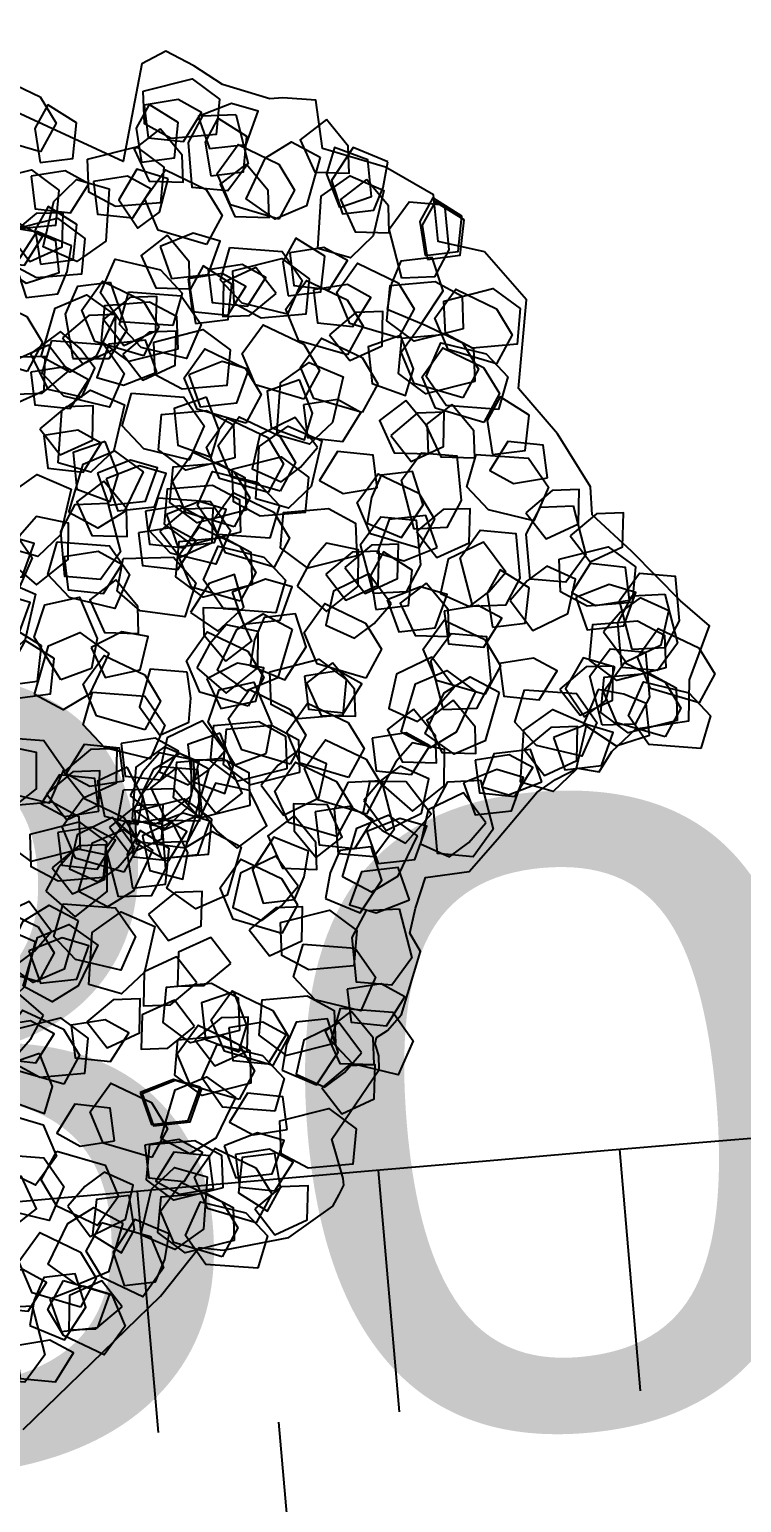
# Model space of a CAD drawing. Header units: metres. Extents: x 1851758 to 1852050, y 5187822 to 5188223.
# Drawn here: x 1851896.265 to 1851897.147, y 5187884.066 to 5187885.891 of the extents above; entities that cross this region are included whole.
import ezdxf
from ezdxf.enums import TextEntityAlignment as Align

# ---------------------------------------------------------------- set-up
doc = ezdxf.new("R2010")
doc.units = ezdxf.units.M
doc.header["$LTSCALE"] = 2.5
doc.layers.add('PAR_ALIGNT_TXT', color=1, linetype='CONTINUOUS', lineweight=15)
doc.layers.add('PRO_IMP_REP', color=6, linetype='CONTINUOUS', lineweight=15)
doc.layers.add('PRO_VOI', color=7, linetype='CONTINUOUS')
doc.layers.add('PRO_VOI_VEG', color=81, linetype='CONTINUOUS')
doc.styles.add('_ECRITURE', font='NEWSGOTN.TTF')
doc.styles.add('ARIAL_IT_B', font='arialbd.ttf', dxfattribs={"width": 1.1, "oblique": 25.02})

# ---------------------------------------------------------------- blocks, each defined once
blk = doc.blocks.new('arbuste fleurs jaunes')
at = {"layer": 'PRO_VOI_VEG', "color": 76}
for points in [[(1.6286, -0.6257), (1.5881, -0.515), (1.6796, -0.4432), (1.6731, -0.306), (1.6273, -0.1493), (1.7188, -0.0709), (1.6796, 0.0009), (1.66, 0.027), (1.6273, 0.1446), (1.6273, 0.2295), (1.6208, 0.3078), (1.562, 0.3405), (1.3333, 0.249), (1.268, 0.7192)], [(-1.4435, -1.2399), (-0.9817, -1.3474), (-0.8287, -1.3634), (-0.8017, -1.4164), (-0.6877, -1.5364), (-0.5637, -1.586), (-0.5307, -1.5835), (-0.5049, -1.5805), (-0.4917, -1.5706), (-0.4256, -1.4943), (-0.2168, -1.4996), (-0.1885, -1.4808), (-0.1674, -1.457), (-0.1536, -1.4517), (-0.124, -1.4652), (-0.072, -1.4732), (0.0849, -1.428), (0.1084, -1.3819), (0.1684, -1.3593), (0.2458, -1.3393), (0.3162, -1.4228), (0.4223, -1.4384), (0.5719, -1.4579), (0.6235, -1.4795), (0.6767, -1.5104), (0.6982, -1.5604), (0.7575, -1.5595), (0.8369, -1.5796), (0.9245, -1.6796), (1.0112, -1.6254), (1.1503, -1.5947), (1.1634, -1.5011), (1.201, -1.3336), (1.2249, -1.2017), (1.2807, -1.1608), (1.3471, -1.0217), (1.389, -0.8794), (1.5845, -0.7773), (1.6286, -0.6257), (1.6286, -0.6257)]]:
    blk.add_lwpolyline(points, dxfattribs=at)
at = {"layer": 'PRO_VOI_VEG', "color": 67}
for points in [[(1.2429, 0.4339), (1.2076, 0.554), (1.2553, 0.6235), (1.3434, 0.6187), (1.3572, 0.5079), (1.3239, 0.44)], [(1.1018, 0.5144), (1.1932, 0.4289), (1.1874, 0.3447), (1.1091, 0.3041), (1.0409, 0.3926), (1.0351, 0.468)], [(1.2204, 0.4207), (1.2726, 0.3579), (1.3514, 0.3974), (1.3507, 0.4819), (1.2841, 0.4774)], [(1.2204, 0.4207), (1.2726, 0.3579), (1.3514, 0.3974), (1.3507, 0.4819), (1.2841, 0.4774)], [(1.0359, 0.3954), (1.1272, 0.3098), (1.1215, 0.2257), (1.0432, 0.185), (0.975, 0.2735), (0.9692, 0.349)], [(1.0092, 0.2839), (1.0614, 0.2212), (1.1402, 0.2606), (1.1395, 0.3452), (1.0729, 0.3407)], [(1.0092, 0.2839), (1.0614, 0.2212), (1.1402, 0.2606), (1.1395, 0.3452), (1.0729, 0.3407)], [(1.2903, 0.326), (1.3816, 0.2404), (1.3759, 0.1563), (1.2976, 0.1157), (1.2294, 0.2041), (1.2236, 0.2796)], [(1.5069, 0.3011), (1.5983, 0.2156), (1.5925, 0.1314), (1.5142, 0.0908), (1.446, 0.1793), (1.4402, 0.2547)], [(1.3571, 0.2095), (1.4093, 0.1467), (1.4881, 0.1861), (1.4874, 0.2707), (1.4208, 0.2662)], [(1.3571, 0.2095), (1.4093, 0.1467), (1.4881, 0.1861), (1.4874, 0.2707), (1.4208, 0.2662)], [(1.2722, -0.036), (1.237, 0.0842), (1.2847, 0.1537), (1.3727, 0.1489), (1.3865, 0.0381), (1.3532, -0.0299)], [(1.2722, -0.036), (1.237, 0.0842), (1.2847, 0.1537), (1.3727, 0.1489), (1.3865, 0.0381), (1.3532, -0.0299)], [(0.8849, 0.1397), (0.8579, 0.0626), (0.9322, 0.0153), (1.0044, 0.0593), (0.9663, 0.1141)], [(0.8849, 0.1397), (0.8579, 0.0626), (0.9322, 0.0153), (1.0044, 0.0593), (0.9663, 0.1141)], [(0.9558, -0.0533), (0.9206, 0.0669), (0.9683, 0.1364), (1.0564, 0.1316), (1.0701, 0.0208), (1.0368, -0.0471)], [(1.0156, -0.1159), (0.9242, -0.0304), (0.93, 0.0538), (1.0083, 0.0944), (1.0764, 0.0059), (1.0823, -0.0695)], [(1.2386, 0.058), (1.1618, 0.0855), (1.1139, 0.0116), (1.1575, -0.061), (1.2126, -0.0233)], [(0.6645, 0.0646), (0.6374, -0.0124), (0.7117, -0.0598), (0.7839, -0.0158), (0.7459, 0.039)], [(0.6645, 0.0646), (0.6374, -0.0124), (0.7117, -0.0598), (0.7839, -0.0158), (0.7459, 0.039)], [(1.4219, -0.153), (1.3866, -0.0329), (1.4343, 0.0366), (1.5224, 0.0319), (1.5362, -0.079), (1.5029, -0.1469)], [(1.493, -0.0114), (1.4162, 0.0161), (1.3684, -0.0578), (1.4119, -0.1304), (1.467, -0.0926)], [(0.9313, -0.0081), (0.9042, -0.0852), (0.9785, -0.1325), (1.0508, -0.0885), (1.0127, -0.0337)], [(0.9313, -0.0081), (0.9042, -0.0852), (0.9785, -0.1325), (1.0508, -0.0885), (1.0127, -0.0337)], [(0.9983, -0.057), (1.0897, -0.1425), (1.0839, -0.2267), (1.0056, -0.2673), (0.9374, -0.1788), (0.9316, -0.1034)], [(1.6928, -0.1189), (1.6159, -0.0913), (1.5681, -0.1653), (1.6116, -0.2378), (1.6667, -0.2001)], [(0.0832, -0.2056), (0.1354, -0.2684), (0.2142, -0.229), (0.2136, -0.1444), (0.1469, -0.1489)], [(1.2527, -0.1263), (1.3441, -0.2119), (1.3383, -0.2961), (1.26, -0.3367), (1.1918, -0.2482), (1.186, -0.1728)], [(0.8652, -0.3803), (0.7739, -0.2947), (0.7796, -0.2106), (0.8579, -0.1699), (0.9261, -0.2584), (0.9319, -0.3338)], [(0.9517, -0.3571), (0.9164, -0.237), (0.9642, -0.1675), (1.0522, -0.1723), (1.066, -0.2831), (1.0327, -0.351)], [(0.0739, -0.2491), (0.1261, -0.3119), (0.2049, -0.2725), (0.2042, -0.1879), (0.1376, -0.1924)], [(0.4516, -0.2959), (0.3747, -0.2683), (0.3269, -0.3423), (0.3704, -0.4148), (0.4255, -0.3771)], [(0.7178, -0.4924), (0.6265, -0.4068), (0.6323, -0.3226), (0.7105, -0.282), (0.7787, -0.3705), (0.7845, -0.4459)], [(0.7711, -0.4745), (0.6797, -0.3889), (0.6855, -0.3048), (0.7638, -0.2642), (0.8319, -0.3527), (0.8377, -0.4281)], [(0.7208, -0.4715), (0.6855, -0.3514), (0.7332, -0.2818), (0.8213, -0.2866), (0.8351, -0.3975), (0.8018, -0.4654)], [(1.2305, -0.4778), (1.1953, -0.3576), (1.243, -0.2881), (1.331, -0.2929), (1.3448, -0.4037), (1.3115, -0.4717)], [(0.6117, -0.3223), (0.5846, -0.3994), (0.6589, -0.4467), (0.7312, -0.4027), (0.6931, -0.3479)], [(0.6117, -0.3223), (0.5846, -0.3994), (0.6589, -0.4467), (0.7312, -0.4027), (0.6931, -0.3479)], [(0.8373, -0.4965), (0.802, -0.3763), (0.8497, -0.3068), (0.9378, -0.3116), (0.9516, -0.4224), (0.9183, -0.4903)], [(0.856, -0.5195), (0.8208, -0.3994), (0.8685, -0.3298), (0.9565, -0.3346), (0.9703, -0.4455), (0.937, -0.5134)], [(-0.1575, -0.5816), (-0.2489, -0.496), (-0.2431, -0.4119), (-0.1648, -0.3713), (-0.0966, -0.4598), (-0.0908, -0.5352)], [(0.1778, -0.5572), (0.1425, -0.437), (0.1902, -0.3675), (0.2783, -0.3723), (0.2921, -0.4831), (0.2588, -0.551)], [(0.6237, -0.5866), (0.5323, -0.501), (0.5381, -0.4169), (0.6164, -0.3763), (0.6845, -0.4647), (0.6904, -0.5402)], [(0.5734, -0.5836), (0.5381, -0.4635), (0.5858, -0.3939), (0.6739, -0.3987), (0.6877, -0.5096), (0.6544, -0.5775)], [(0.8383, -0.3902), (0.9296, -0.4758), (0.9239, -0.5599), (0.8456, -0.6005), (0.7774, -0.512), (0.7716, -0.4366)], [(1.3345, -0.561), (1.2993, -0.4409), (1.347, -0.3713), (1.4351, -0.3761), (1.4489, -0.487), (1.4156, -0.5549)], [(1.4631, -0.4882), (1.5481, -0.3963), (1.6323, -0.4015), (1.6734, -0.4795), (1.5854, -0.5483), (1.51, -0.5546)], [(1.4631, -0.4882), (1.5481, -0.3963), (1.6323, -0.4015), (1.6734, -0.4795), (1.5854, -0.5483), (1.51, -0.5546)], [(-0.0873, -0.4374), (-0.1144, -0.5144), (-0.0401, -0.5618), (0.0322, -0.5178), (-0.0059, -0.463)], [(-0.0873, -0.4374), (-0.1144, -0.5144), (-0.0401, -0.5618), (0.0322, -0.5178), (-0.0059, -0.463)], [(0.6899, -0.6085), (0.6546, -0.4884), (0.7023, -0.4189), (0.7904, -0.4237), (0.8042, -0.5345), (0.7709, -0.6024)], [(1.2486, -0.4131), (1.2216, -0.4901), (1.2959, -0.5375), (1.3681, -0.4935), (1.33, -0.4386)], [(-0.1931, -0.4571), (-0.1017, -0.5427), (-0.1075, -0.6269), (-0.1858, -0.6675), (-0.2539, -0.579), (-0.2598, -0.5036)], [(-0.0177, -0.4443), (-0.0447, -0.5213), (0.0295, -0.5687), (0.1018, -0.5247), (0.0637, -0.4698)], [(1.4398, -0.6843), (1.3484, -0.5988), (1.3542, -0.5146), (1.4325, -0.474), (1.5006, -0.5625), (1.5064, -0.6379)], [(1.3786, -0.4991), (1.3952, -0.5904), (1.4924, -0.5912), (1.5471, -0.5241), (1.4974, -0.4635), (1.438, -0.4741)], [(1.5369, -0.5168), (1.5891, -0.5796), (1.6679, -0.5402), (1.6672, -0.4556), (1.6006, -0.4601)], [(1.5421, -0.5069), (1.5943, -0.5697), (1.673, -0.5302), (1.6724, -0.4457), (1.6058, -0.4502)], [(-0.4895, -0.6723), (-0.5247, -0.5522), (-0.477, -0.4826), (-0.389, -0.4874), (-0.3752, -0.5982), (-0.4085, -0.6662)], [(-0.1472, -0.704), (-0.1824, -0.5839), (-0.1347, -0.5144), (-0.0466, -0.5192), (-0.0329, -0.63), (-0.0661, -0.6979)], [(-0.1472, -0.704), (-0.1824, -0.5839), (-0.1347, -0.5144), (-0.0466, -0.5192), (-0.0329, -0.63), (-0.0661, -0.6979)], [(0.4292, -0.6341), (0.506, -0.6616), (0.5539, -0.5877), (0.5103, -0.5151), (0.4552, -0.5528)], [(-0.2339, -0.5488), (-0.2609, -0.6259), (-0.1867, -0.6732), (-0.1144, -0.6292), (-0.1525, -0.5744)], [(-0.2339, -0.5488), (-0.2609, -0.6259), (-0.1867, -0.6732), (-0.1144, -0.6292), (-0.1525, -0.5744)], [(0.3651, -0.7409), (0.3299, -0.6208), (0.3776, -0.5512), (0.4656, -0.556), (0.4794, -0.6668), (0.4461, -0.7348)], [(1.3456, -0.7786), (1.2542, -0.693), (1.26, -0.6089), (1.3383, -0.5682), (1.4064, -0.6567), (1.4123, -0.7322)], [(-0.248, -0.6349), (-0.1281, -0.5989), (-0.0583, -0.6461), (-0.0625, -0.7342), (-0.1732, -0.7487), (-0.2414, -0.7158)], [(1.2953, -0.7756), (1.26, -0.6555), (1.3077, -0.5859), (1.3958, -0.5907), (1.4096, -0.7015), (1.3763, -0.7695)], [(1.4118, -0.8005), (1.3765, -0.6804), (1.4243, -0.6109), (1.5123, -0.6156), (1.5261, -0.7265), (1.4928, -0.7944)], [(-0.0399, -0.6506), (-0.1023, -0.7032), (-0.0624, -0.7817), (0.0222, -0.7805), (0.0172, -0.714)], [(-0.0399, -0.6506), (-0.1023, -0.7032), (-0.0624, -0.7817), (0.0222, -0.7805), (0.0172, -0.714)], [(-0.0046, -0.6456), (0.0868, -0.7312), (0.081, -0.8153), (0.0027, -0.8559), (-0.0655, -0.7675), (-0.0713, -0.692)], [(-0.0445, -0.7288), (0.0405, -0.6369), (0.1246, -0.6422), (0.1657, -0.7202), (0.0777, -0.7889), (0.0023, -0.7952)], [(-0.0445, -0.7288), (0.0405, -0.6369), (0.1246, -0.6422), (0.1657, -0.7202), (0.0777, -0.7889), (0.0023, -0.7952)], [(0.4528, -0.6906), (0.4694, -0.7819), (0.5666, -0.7827), (0.6213, -0.7156), (0.5716, -0.655), (0.5122, -0.6656)], [(-0.6265, -0.681), (-0.5351, -0.7666), (-0.5409, -0.8507), (-0.6192, -0.8913), (-0.6874, -0.8028), (-0.6932, -0.7274)], [(-0.1683, -0.7432), (-0.1161, -0.806), (-0.0373, -0.7666), (-0.038, -0.682), (-0.1046, -0.6865)], [(0.1609, -0.8772), (0.0695, -0.7917), (0.0753, -0.7075), (0.1536, -0.6669), (0.2218, -0.7554), (0.2276, -0.8308)], [(1.1209, -0.6759), (1.0939, -0.7529), (1.1682, -0.8003), (1.2404, -0.7563), (1.2023, -0.7014)], [(1.1209, -0.6759), (1.0939, -0.7529), (1.1682, -0.8003), (1.2404, -0.7563), (1.2023, -0.7014)], [(1.2722, -0.8524), (1.2369, -0.7323), (1.2846, -0.6627), (1.3727, -0.6675), (1.3865, -0.7784), (1.3532, -0.8463)], [(0.0989, -0.8174), (0.1758, -0.8449), (0.2236, -0.7709), (0.1801, -0.6984), (0.125, -0.7361)], [(0.2864, -0.9052), (0.195, -0.8196), (0.2008, -0.7355), (0.2791, -0.6948), (0.3473, -0.7833), (0.3531, -0.8587)], [(0.2959, -0.9369), (0.2045, -0.8513), (0.2103, -0.7672), (0.2886, -0.7266), (0.3568, -0.815), (0.3626, -0.8905)], [(0.7442, -0.7258), (0.7171, -0.8028), (0.7914, -0.8502), (0.8636, -0.8062), (0.8256, -0.7514)], [(0.9233, -0.8853), (0.888, -0.7652), (0.9357, -0.6956), (1.0238, -0.7004), (1.0376, -0.8112), (1.0043, -0.8792)], [(0.9233, -0.8853), (0.888, -0.7652), (0.9357, -0.6956), (1.0238, -0.7004), (1.0376, -0.8112), (1.0043, -0.8792)], [(-0.8169, -0.7534), (-0.7816, -0.8736), (-0.8293, -0.9431), (-0.9174, -0.9383), (-0.9312, -0.8275), (-0.8979, -0.7595)], [(0.4664, -0.7398), (0.5578, -0.8254), (0.552, -0.9096), (0.4737, -0.9502), (0.4056, -0.8617), (0.3997, -0.7863)], [(0.5814, -0.9483), (0.5462, -0.8282), (0.5939, -0.7587), (0.682, -0.7635), (0.6957, -0.8743), (0.6624, -0.9422)], [(0.7844, -0.7568), (0.7573, -0.8338), (0.8316, -0.8812), (0.9039, -0.8372), (0.8658, -0.7824)], [(0.7681, -0.8508), (0.8531, -0.7588), (0.9373, -0.7641), (0.9784, -0.8421), (0.8903, -0.9109), (0.8149, -0.9172)], [(0.9566, -0.8495), (1.0416, -0.7576), (1.1257, -0.7628), (1.1668, -0.8409), (1.0788, -0.9096), (1.0034, -0.9159)], [(0.9566, -0.8495), (1.0416, -0.7576), (1.1257, -0.7628), (1.1668, -0.8409), (1.0788, -0.9096), (1.0034, -0.9159)], [(-0.5083, -0.8268), (-0.5354, -0.9038), (-0.4611, -0.9512), (-0.3889, -0.9072), (-0.4269, -0.8523)], [(0.7377, -0.8773), (0.7899, -0.9401), (0.8687, -0.9006), (0.868, -0.8161), (0.8014, -0.8206)], [(1.2169, -0.9137), (1.2691, -0.9764), (1.3479, -0.937), (1.3472, -0.8524), (1.2806, -0.8569)], [(-0.8182, -0.9368), (-0.7829, -1.0569), (-0.8306, -1.1264), (-0.9187, -1.1216), (-0.9325, -1.0108), (-0.8992, -0.9429)], [(-0.3224, -1.1567), (-0.4137, -1.0712), (-0.408, -0.987), (-0.3297, -0.9464), (-0.2615, -1.0349), (-0.2557, -1.1103)], [(-0.0635, -1.115), (-0.0988, -0.9949), (-0.0511, -0.9254), (0.037, -0.9301), (0.0508, -1.041), (0.0175, -1.1089)], [(0.2985, -1.1316), (0.2632, -1.0114), (0.311, -0.9419), (0.399, -0.9467), (0.4128, -1.0575), (0.3795, -1.1255)], [(0.1982, -0.983), (0.1213, -0.9555), (0.0735, -1.0294), (0.117, -1.102), (0.1721, -1.0642)], [(0.1412, -1.0846), (0.218, -1.1122), (0.2659, -1.0382), (0.2223, -0.9657), (0.1673, -1.0034)], [(0.8734, -1.0758), (0.9584, -0.9839), (1.0425, -0.9892), (1.0836, -1.0672), (0.9956, -1.1359), (0.9202, -1.1422)], [(-0.4166, -1.251), (-0.5079, -1.1654), (-0.5021, -1.0813), (-0.4239, -1.0407), (-0.3557, -1.1291), (-0.3499, -1.2046)], [(-0.0993, -1.0421), (-0.1264, -1.1192), (-0.0521, -1.1665), (0.0201, -1.1225), (-0.0179, -1.0677)], [(0.7063, -1.2189), (0.671, -1.0987), (0.7188, -1.0292), (0.8068, -1.034), (0.8206, -1.1448), (0.7873, -1.2128)], [(0.826, -1.022), (0.7635, -1.0746), (0.8035, -1.1532), (0.888, -1.152), (0.8831, -1.0854)], [(0.826, -1.022), (0.7635, -1.0746), (0.8035, -1.1532), (0.888, -1.152), (0.8831, -1.0854)], [(-1.218, -1.1144), (-1.2015, -1.2057), (-1.1043, -1.2065), (-1.0496, -1.1394), (-1.0993, -1.0789), (-1.1587, -1.0894)], [(-0.8136, -1.1471), (-0.8658, -1.0843), (-0.9446, -1.1237), (-0.9439, -1.2083), (-0.8773, -1.2038)], [(-0.4669, -1.248), (-0.5021, -1.1279), (-0.4544, -1.0583), (-0.3663, -1.0631), (-0.3525, -1.174), (-0.3858, -1.2419)], [(-0.3503, -1.2729), (-0.3856, -1.1528), (-0.3379, -1.0833), (-0.2498, -1.0881), (-0.236, -1.1989), (-0.2693, -1.2668)], [(0.6193, -1.1532), (0.7043, -1.0613), (0.7884, -1.0665), (0.8295, -1.1446), (0.7415, -1.2133), (0.6661, -1.2196)], [(0.6193, -1.1532), (0.7043, -1.0613), (0.7884, -1.0665), (0.8295, -1.1446), (0.7415, -1.2133), (0.6661, -1.2196)], [(0.8568, -1.1447), (0.909, -1.2074), (0.9878, -1.168), (0.9871, -1.0834), (0.9205, -1.0879)], [(1.1402, -1.0607), (1.1132, -1.1377), (1.1874, -1.1851), (1.2597, -1.1411), (1.2216, -1.0863)], [(-1.2787, -1.1121), (-1.3411, -1.1647), (-1.3012, -1.2432), (-1.2166, -1.242), (-1.2215, -1.1754)], [(-1.079, -1.124), (-1.0437, -1.2441), (-1.0915, -1.3137), (-1.1795, -1.3089), (-1.1933, -1.198), (-1.16, -1.1301)], [(-0.9064, -1.1264), (-0.8711, -1.2465), (-0.9188, -1.316), (-1.0069, -1.3112), (-1.0207, -1.2004), (-0.9874, -1.1325)], [(-0.6726, -1.3322), (-0.764, -1.2466), (-0.7582, -1.1625), (-0.6799, -1.1219), (-0.6117, -1.2104), (-0.6059, -1.2858)], [(-0.6882, -1.1124), (-0.7506, -1.165), (-0.7107, -1.2435), (-0.6261, -1.2423), (-0.631, -1.1757)], [(-0.3309, -1.1303), (-0.3934, -1.1829), (-0.3535, -1.2614), (-0.2689, -1.2602), (-0.2738, -1.1937)], [(-0.0422, -1.0979), (0.0492, -1.1835), (0.0434, -1.2676), (-0.0349, -1.3083), (-0.1031, -1.2198), (-0.1089, -1.1443)], [(0.3232, -1.108), (0.2911, -1.195), (0.3744, -1.245), (0.4556, -1.215), (0.4436, -1.1376), (0.387, -1.1165)], [(0.3232, -1.108), (0.2911, -1.195), (0.3744, -1.245), (0.4556, -1.215), (0.4436, -1.1376), (0.387, -1.1165)], [(0.6523, -1.1598), (0.5754, -1.1323), (0.5276, -1.2063), (0.5711, -1.2788), (0.6262, -1.2411)], [(1.1512, -1.1839), (1.1241, -1.2609), (1.1984, -1.3083), (1.2707, -1.2643), (1.2326, -1.2095)], [(1.1512, -1.1839), (1.1241, -1.2609), (1.1984, -1.3083), (1.2707, -1.2643), (1.2326, -1.2095)], [(-0.7668, -1.4265), (-0.8582, -1.3409), (-0.8524, -1.2568), (-0.7741, -1.2161), (-0.7059, -1.3046), (-0.7001, -1.38)], [(-0.8171, -1.4235), (-0.8523, -1.3034), (-0.8046, -1.2338), (-0.7166, -1.2386), (-0.7028, -1.3494), (-0.7361, -1.4174)], [(0.7906, -1.208), (0.7282, -1.2606), (0.7681, -1.3391), (0.8527, -1.3379), (0.8477, -1.2713)], [(0.7906, -1.208), (0.7282, -1.2606), (0.7681, -1.3391), (0.8527, -1.3379), (0.8477, -1.2713)], [(-0.7006, -1.4484), (-0.7358, -1.3283), (-0.6881, -1.2588), (-0.6, -1.2635), (-0.5863, -1.3744), (-0.6196, -1.4423)], [(0.5563, -1.2863), (0.4939, -1.3389), (0.5338, -1.4174), (0.6184, -1.4162), (0.6134, -1.3496)], [(0.5563, -1.2863), (0.4939, -1.3389), (0.5338, -1.4174), (0.6184, -1.4162), (0.6134, -1.3496)], [(-0.5312, -1.3952), (-0.5834, -1.3324), (-0.6622, -1.3719), (-0.6615, -1.4564), (-0.5949, -1.4519)], [(1.0039, -1.5602), (0.9125, -1.4747), (0.9183, -1.3905), (0.9966, -1.3499), (1.0647, -1.4384), (1.0705, -1.5138)], [(-0.4566, -1.3618), (-0.3652, -1.4474), (-0.371, -1.5315), (-0.4493, -1.5721), (-0.5175, -1.4836), (-0.5233, -1.4082)], [(0.6446, -1.3742), (0.6175, -1.4512), (0.6918, -1.4986), (0.7641, -1.4546), (0.726, -1.3998)], [(0.6446, -1.3742), (0.6175, -1.4512), (0.6918, -1.4986), (0.7641, -1.4546), (0.726, -1.3998)], [(0.8182, -1.3677), (0.7911, -1.4447), (0.8654, -1.4921), (0.9376, -1.4481), (0.8996, -1.3932)], [(0.9977, -1.4654), (1.0827, -1.3735), (1.1668, -1.3788), (1.2079, -1.4568), (1.1199, -1.5255), (1.0445, -1.5318)], [(-0.3319, -1.4047), (-0.359, -1.4818), (-0.2847, -1.5291), (-0.2125, -1.4851), (-0.2506, -1.4303)], [(-0.3319, -1.4047), (-0.359, -1.4818), (-0.2847, -1.5291), (-0.2125, -1.4851), (-0.2506, -1.4303)], [(-0.6735, -1.4267), (-0.7006, -1.5037), (-0.6263, -1.5511), (-0.554, -1.5071), (-0.5921, -1.4523)], [(-0.6735, -1.4267), (-0.7006, -1.5037), (-0.6263, -1.5511), (-0.554, -1.5071), (-0.5921, -1.4523)], [(0.9097, -1.6545), (0.8183, -1.5689), (0.8241, -1.4848), (0.9024, -1.4442), (0.9705, -1.5326), (0.9764, -1.6081)], [(0.8594, -1.6515), (0.8241, -1.5314), (0.8718, -1.4618), (0.9599, -1.4666), (0.9737, -1.5775), (0.9404, -1.6454)], [(0.9759, -1.6764), (0.9406, -1.5563), (0.9884, -1.4868), (1.0764, -1.4916), (1.0902, -1.6024), (1.0569, -1.6703)]]:
    blk.add_lwpolyline(points, close=True, dxfattribs=at)
at = {"layer": 'PRO_VOI_VEG', "color": 55}
for points in [[(1.0083, 0.4468), (0.9455, 0.3946), (0.9849, 0.3158), (1.0695, 0.3165), (1.065, 0.3831)], [(1.0275, 0.3864), (1, 0.3095), (1.074, 0.2617), (1.1465, 0.3052), (1.1088, 0.3603)], [(0.704, 0.2316), (0.6764, 0.1548), (0.7504, 0.1069), (0.8229, 0.1504), (0.7852, 0.2055)], [(1.4204, 0.0469), (1.473, -0.0156), (1.5515, 0.0243), (1.5503, 0.1089), (1.4837, 0.104)], [(1.1762, -0.0439), (1.1134, -0.0961), (1.1529, -0.1749), (1.2374, -0.1743), (1.2329, -0.1076)], [(1.3658, -0.2209), (1.303, -0.2731), (1.3424, -0.3519), (1.427, -0.3513), (1.4225, -0.2847)], [(0.5797, -0.28), (0.5169, -0.3322), (0.5564, -0.411), (0.6409, -0.4104), (0.6364, -0.3438)], [(-0.1526, -0.513), (-0.2154, -0.5652), (-0.176, -0.644), (-0.0914, -0.6433), (-0.0959, -0.5767)], [(0.1177, -0.5254), (0.0549, -0.5776), (0.0944, -0.6564), (0.1789, -0.6557), (0.1744, -0.5891)], [(-0.0727, -0.6136), (-0.1002, -0.6905), (-0.0263, -0.7383), (0.0463, -0.6948), (0.0085, -0.6397)], [(-0.2059, -0.7252), (-0.1203, -0.6339), (-0.0362, -0.6396), (0.0044, -0.7179), (-0.084, -0.7861), (-0.1595, -0.7919)], [(0.1421, -0.6742), (0.065, -0.6471), (0.0177, -0.7214), (0.0616, -0.7936), (0.1165, -0.7556)], [(-0.6692, -0.8625), (-0.7052, -0.7426), (-0.658, -0.6728), (-0.5699, -0.677), (-0.5554, -0.7877), (-0.5882, -0.8559)], [(1.2669, -0.7614), (1.1898, -0.7343), (1.1425, -0.8086), (1.1865, -0.8808), (1.2413, -0.8428)], [(-0.5364, -0.7983), (-0.5992, -0.8505), (-0.5597, -0.9292), (-0.4752, -0.9286), (-0.4797, -0.862)], [(-1.0431, -0.9448), (-0.9661, -0.9718), (-0.9187, -0.8975), (-0.9627, -0.8253), (-1.0176, -0.8634)], [(-0.2018, -0.8115), (-0.2294, -0.8883), (-0.1554, -0.9362), (-0.0829, -0.8926), (-0.1206, -0.8375)], [(0.5684, -0.8583), (0.4914, -0.8312), (0.444, -0.9055), (0.488, -0.9777), (0.5429, -0.9397)], [(0.2183, -0.8731), (0.1857, -0.9599), (0.2687, -1.0105), (0.35, -0.9811), (0.3385, -0.9036), (0.2821, -0.8821)], [(0.9549, -0.8581), (0.9274, -0.9349), (1.0013, -0.9828), (1.0739, -0.9393), (1.0361, -0.8842)], [(-0.7196, -1.0432), (-0.6568, -0.991), (-0.6962, -0.9122), (-0.7808, -0.9128), (-0.7763, -0.9794)], [(0.8603, -0.9469), (0.7832, -0.9198), (0.7359, -0.9941), (0.7799, -1.0663), (0.8347, -1.0283)], [(-1.1667, -0.9609), (-1.2295, -1.0132), (-1.1901, -1.0919), (-1.1055, -1.0913), (-1.11, -1.0247)], [(-0.4017, -1.0756), (-0.4293, -1.1525), (-0.3553, -1.2003), (-0.2828, -1.1568), (-0.3205, -1.1017)], [(0.5799, -1.0893), (0.5029, -1.0623), (0.4556, -1.1366), (0.4995, -1.2088), (0.5544, -1.1707)], [(0.0682, -1.1596), (0.0842, -1.2509), (0.1814, -1.2523), (0.2365, -1.1856), (0.1872, -1.1247), (0.1277, -1.1349)], [(0.1363, -1.1657), (0.2564, -1.1305), (0.3259, -1.1782), (0.3212, -1.2662), (0.2103, -1.28), (0.1424, -1.2467)], [(0.9365, -1.1458), (0.9039, -1.2326), (0.9869, -1.2832), (1.0682, -1.2537), (1.0567, -1.1762), (1.0003, -1.1548)], [(-0.3481, -1.2984), (-0.3322, -1.3898), (-0.235, -1.3912), (-0.1799, -1.3245), (-0.2292, -1.2636), (-0.2887, -1.2738)]]:
    blk.add_lwpolyline(points, close=True, dxfattribs=at)
at = {"layer": 'PRO_VOI_VEG', "color": 88}
for points in [[(1.0424, 0.4015), (0.9511, 0.3856), (0.9497, 0.2884), (1.0164, 0.2333), (1.0773, 0.2826), (1.0671, 0.3421)], [(1.4512, 0.2156), (1.3742, 0.2426), (1.3268, 0.1683), (1.3708, 0.0961), (1.4257, 0.1342)], [(0.8953, 0.1519), (0.8086, 0.1845), (0.758, 0.1015), (0.7874, 0.0201), (0.8649, 0.0317), (0.8864, 0.0881)], [(0.817, 0.159), (0.9371, 0.1942), (1.0067, 0.1465), (1.0019, 0.0585), (0.8911, 0.0447), (0.8231, 0.078)], [(1.5822, 0.077), (1.4966, -0.0144), (1.4125, -0.0086), (1.3718, 0.0697), (1.4603, 0.1379), (1.5358, 0.1437)], [(0.9774, 0.0784), (0.9504, 0.0013), (1.0246, -0.046), (1.0969, -0.0021), (1.0588, 0.0528)], [(0.3489, -0.0417), (0.3353, -0.1367), (0.4305, -0.1694), (0.5062, -0.1214), (0.4772, -0.0456), (0.4154, -0.0365)], [(0.5291, -0.1078), (0.6492, -0.0725), (0.7187, -0.1202), (0.7139, -0.2083), (0.6031, -0.2221), (0.5352, -0.1888)], [(1.0924, -0.1188), (1.1446, -0.1816), (1.2234, -0.1421), (1.2227, -0.0576), (1.1561, -0.0621)], [(0.6417, -0.1387), (0.5622, -0.1099), (0.5125, -0.1865), (0.5574, -0.2617), (0.6145, -0.2227)], [(0.1696, -0.315), (0.2229, -0.2017), (0.3047, -0.1812), (0.3674, -0.2432), (0.3043, -0.3353), (0.2343, -0.3641)], [(1.2746, -0.275), (1.3268, -0.3378), (1.4056, -0.2984), (1.4049, -0.2138), (1.3383, -0.2183)], [(0.1039, -0.2792), (0.224, -0.2439), (0.2936, -0.2916), (0.2888, -0.3797), (0.1779, -0.3935), (0.11, -0.3602)], [(1.6219, -0.2826), (1.5451, -0.255), (1.4973, -0.329), (1.5408, -0.4015), (1.5959, -0.3638)], [(0.5059, -0.2822), (0.5765, -0.3857), (0.5525, -0.4665), (0.4673, -0.4891), (0.42, -0.3879), (0.4307, -0.313)], [(1.0799, -0.4464), (1.0447, -0.3262), (1.0924, -0.2567), (1.1804, -0.2615), (1.1942, -0.3723), (1.1609, -0.4402)], [(0.2775, -0.3349), (0.2343, -0.4042), (0.2965, -0.4666), (0.3766, -0.4394), (0.3514, -0.3775)], [(1.13, -0.5858), (1.0948, -0.4657), (1.1425, -0.3962), (1.2305, -0.401), (1.2443, -0.5118), (1.211, -0.5797)], [(0.3546, -0.5684), (0.3113, -0.4865), (0.2184, -0.5151), (0.1865, -0.5955), (0.2522, -0.6382), (0.3056, -0.6102)], [(0.4836, -0.4952), (0.4811, -0.5768), (0.5662, -0.5995), (0.6218, -0.5358), (0.5689, -0.495)], [(0.0761, -0.5703), (0.0071, -0.5267), (-0.0557, -0.5885), (-0.029, -0.6687), (0.033, -0.6439)], [(0.824, -0.7658), (0.7326, -0.6803), (0.7384, -0.5961), (0.8167, -0.5555), (0.8849, -0.644), (0.8907, -0.7194)], [(0.0238, -0.5926), (0.0943, -0.696), (0.0704, -0.7769), (-0.0149, -0.7995), (-0.0622, -0.6983), (-0.0514, -0.6234)], [(0.367, -0.6179), (0.3238, -0.6872), (0.386, -0.7496), (0.4661, -0.7224), (0.4409, -0.6605)], [(1.4717, -0.6069), (1.5636, -0.6919), (1.5584, -0.7761), (1.4804, -0.8172), (1.4116, -0.7292), (1.4053, -0.6538)], [(1.2137, -0.6601), (1.1368, -0.6325), (1.089, -0.7065), (1.1325, -0.779), (1.1876, -0.7413)], [(0.2252, -0.7921), (0.2784, -0.6788), (0.3602, -0.6584), (0.423, -0.7203), (0.3598, -0.8125), (0.2899, -0.8413)], [(0.0227, -0.7373), (-0.0463, -0.6936), (-0.1091, -0.7554), (-0.0824, -0.8357), (-0.0204, -0.8109)], [(0.3009, -0.9059), (0.2657, -0.7857), (0.3134, -0.7162), (0.4015, -0.721), (0.4152, -0.8318), (0.3819, -0.8997)], [(0.351, -1.0453), (0.3158, -0.9252), (0.3635, -0.8557), (0.4516, -0.8605), (0.4653, -0.9713), (0.432, -1.0392)], [(-0.3738, -1.0573), (-0.3462, -0.9804), (-0.4202, -0.9326), (-0.4927, -0.9761), (-0.455, -1.0312)], [(-0.1942, -1.049), (-0.1667, -0.9721), (-0.2406, -0.9243), (-0.3132, -0.9678), (-0.2755, -1.0229)], [(-0.2204, -1.3734), (-0.3118, -1.2878), (-0.306, -1.2037), (-0.2277, -1.1631), (-0.1596, -1.2516), (-0.1538, -1.327)], [(1.0882, -1.1922), (1.1796, -1.2778), (1.1738, -1.3619), (1.0955, -1.4025), (1.0274, -1.3141), (1.0216, -1.2386)], [(-0.1322, -1.3638), (-0.209, -1.3363), (-0.2568, -1.4103), (-0.2133, -1.4828), (-0.1582, -1.4451)], [(0.9958, -1.3823), (0.9632, -1.4691), (1.0462, -1.5197), (1.1275, -1.4902), (1.116, -1.4127), (1.0596, -1.3913)], [(0.7994, -1.5046), (0.885, -1.4132), (0.9691, -1.419), (1.0097, -1.4973), (0.9213, -1.5655), (0.8458, -1.5713)], [(0.8684, -1.4481), (0.7771, -1.464), (0.7756, -1.5612), (0.8424, -1.6163), (0.9032, -1.567), (0.8931, -1.5075)]]:
    blk.add_lwpolyline(points, close=True, dxfattribs=at)
at = {"layer": 'PRO_VOI_VEG', "color": 76}
for points in [[(1.1795, 0.4209), (1.1168, 0.3687), (1.1562, 0.2899), (1.2408, 0.2905), (1.2363, 0.3571)], [(1.2523, 0.2839), (1.1896, 0.2317), (1.229, 0.1529), (1.3136, 0.1535), (1.3091, 0.2201)], [(1.4792, 0.2808), (1.4164, 0.2286), (1.4558, 0.1498), (1.5404, 0.1505), (1.5359, 0.2171)], [(0.7708, 0.1596), (0.708, 0.1074), (0.7474, 0.0286), (0.832, 0.0292), (0.8275, 0.0958)], [(0.6558, 0.0477), (0.5931, -0.0045), (0.6325, -0.0832), (0.7171, -0.0826), (0.7126, -0.016)], [(1.2214, -0.0733), (1.1586, -0.1255), (1.198, -0.2043), (1.2826, -0.2037), (1.2781, -0.137)], [(0.43, -0.1572), (0.3672, -0.2094), (0.4066, -0.2882), (0.4912, -0.2876), (0.4867, -0.2209)], [(0.6342, -0.266), (0.5714, -0.3182), (0.6108, -0.3969), (0.6954, -0.3963), (0.6909, -0.3297)], [(1.3202, -0.3197), (1.2574, -0.372), (1.2969, -0.4507), (1.3814, -0.4501), (1.3769, -0.3835)], [(0.9972, -0.5394), (1.0299, -0.4526), (0.9469, -0.402), (0.8655, -0.4315), (0.8771, -0.509), (0.9335, -0.5304)], [(1.0674, -0.4526), (1.0046, -0.5048), (1.044, -0.5836), (1.1286, -0.5829), (1.1241, -0.5163)], [(-0.3675, -0.6323), (-0.3348, -0.5455), (-0.4178, -0.4949), (-0.4992, -0.5244), (-0.4876, -0.6019), (-0.4313, -0.6234)], [(-0.0814, -0.6936), (-0.0487, -0.6068), (-0.1317, -0.5562), (-0.2131, -0.5857), (-0.2015, -0.6632), (-0.1451, -0.6846)], [(-0.5191, -0.6465), (-0.399, -0.6112), (-0.3295, -0.6589), (-0.3343, -0.747), (-0.4451, -0.7608), (-0.513, -0.7275)], [(0.2411, -0.7514), (0.2738, -0.6647), (0.1908, -0.6141), (0.1094, -0.6435), (0.121, -0.721), (0.1774, -0.7425)], [(0.5844, -0.7292), (0.4642, -0.7644), (0.3947, -0.7167), (0.3995, -0.6286), (0.5103, -0.6148), (0.5782, -0.6481)], [(0.9927, -0.7175), (1.0554, -0.6653), (1.016, -0.5865), (0.9314, -0.5871), (0.9359, -0.6537)], [(-0.6383, -0.6444), (-0.7011, -0.6966), (-0.6617, -0.7753), (-0.5771, -0.7747), (-0.5816, -0.7081)], [(0.77, -0.902), (0.8026, -0.8153), (0.7196, -0.7647), (0.6382, -0.7941), (0.6498, -0.8716), (0.7062, -0.8931)], [(0.0543, -0.9077), (0.1413, -0.9398), (0.1913, -0.8565), (0.1613, -0.7753), (0.0839, -0.7874), (0.0628, -0.8439)], [(0.5029, -0.8179), (0.4401, -0.8701), (0.4795, -0.9488), (0.5641, -0.9482), (0.5596, -0.8816)], [(0.2128, -1.1001), (0.1768, -0.9802), (0.224, -0.9104), (0.3121, -0.9146), (0.3266, -1.0254), (0.2937, -1.0935)], [(0.0573, -1.086), (0.0899, -0.9992), (0.0069, -0.9486), (-0.0744, -0.9781), (-0.0629, -1.0556), (-0.0065, -1.0771)], [(1.2415, -1.0592), (1.3043, -1.0069), (1.2648, -0.9282), (1.1803, -0.9288), (1.1848, -0.9954)], [(0.9897, -1.0987), (1.0223, -1.0119), (0.9394, -0.9613), (0.858, -0.9908), (0.8695, -1.0683), (0.9259, -1.0897)], [(0.6806, -1.1447), (0.7133, -1.0579), (0.6303, -1.0073), (0.5489, -1.0368), (0.5605, -1.1143), (0.6168, -1.1357)], [(-0.9186, -1.0338), (-0.9513, -1.1206), (-0.8683, -1.1712), (-0.7869, -1.1417), (-0.7985, -1.0642), (-0.8549, -1.0428)], [(0.2347, -1.0222), (0.1719, -1.0744), (0.2114, -1.1532), (0.2959, -1.1525), (0.2914, -1.0859)], [(0.4646, -1.0417), (0.4018, -1.0939), (0.4412, -1.1727), (0.5258, -1.1721), (0.5213, -1.1055)], [(0.4405, -1.3924), (0.4732, -1.3056), (0.3902, -1.2551), (0.3088, -1.2845), (0.3204, -1.362), (0.3768, -1.3835)], [(-0.2057, -1.441), (-0.1731, -1.3543), (-0.2561, -1.3037), (-0.3375, -1.3331), (-0.3259, -1.4106), (-0.2695, -1.4321)], [(-0.5863, -1.314), (-0.6491, -1.3662), (-0.6096, -1.4449), (-0.5251, -1.4443), (-0.5296, -1.3777)], [(-0.0922, -1.3262), (-0.155, -1.3784), (-0.1155, -1.4571), (-0.031, -1.4565), (-0.0355, -1.3899)]]:
    blk.add_lwpolyline(points, close=True, dxfattribs=at)
at = {"layer": 'PRO_VOI_VEG', "color": 2}
for points in [[(0.7672, 0.1682), (0.732, 0.2883), (0.7797, 0.3579), (0.8677, 0.3531), (0.8815, 0.2423), (0.8482, 0.1743)], [(1.0884, 0.2436), (1.0719, 0.3348), (0.9747, 0.3356), (0.92, 0.2686), (0.9697, 0.208), (1.0291, 0.2185)], [(1.2579, 0.241), (1.1442, 0.1785), (1.0632, 0.2113), (1.0484, 0.3014), (1.1574, 0.3401), (1.2336, 0.3216)], [(0.8237, 0.0821), (0.8508, 0.1591), (0.7765, 0.2065), (0.7043, 0.1625), (0.7424, 0.1077)], [(1.3579, 0.1315), (1.3358, 0.2101), (1.2478, 0.2062), (1.2139, 0.1287), (1.2766, 0.1056)], [(1.0646, 0.1139), (0.9871, 0.0156), (0.9028, 0.0142), (0.8556, 0.0887), (0.938, 0.1642), (1.0126, 0.1764)], [(0.3572, 0.1027), (0.419, -0.0113), (0.3857, -0.0921), (0.2955, -0.1063), (0.2575, 0.003), (0.2765, 0.079)], [(0.9392, -0.1032), (0.991, -0.0364), (0.9335, 0.0345), (0.8481, 0.0149), (0.8676, -0.0515)], [(1.6061, -0.1567), (1.4862, -0.1927), (1.4163, -0.1454), (1.4205, -0.0573), (1.5313, -0.0429), (1.5994, -0.0757)], [(0.862, -0.0788), (0.9237, -0.1929), (0.8904, -0.2737), (0.8002, -0.2879), (0.7622, -0.1786), (0.7812, -0.1026)], [(0.6011, -0.1763), (0.5161, -0.2682), (0.4319, -0.263), (0.3908, -0.185), (0.4788, -0.1162), (0.5542, -0.1099)], [(1.2631, -0.2467), (1.2902, -0.1697), (1.2159, -0.1223), (1.1436, -0.1663), (1.1817, -0.2211)], [(1.6867, -0.3033), (1.6701, -0.2121), (1.5729, -0.2113), (1.5182, -0.2783), (1.5679, -0.3389), (1.6274, -0.3284)], [(-0.0534, -0.5701), (0.0093, -0.5179), (-0.0301, -0.4391), (-0.1147, -0.4398), (-0.1102, -0.5064)], [(0.0434, -0.5809), (0.1059, -0.5283), (0.066, -0.4497), (-0.0186, -0.4509), (-0.0137, -0.5175)], [(-0.3088, -0.6731), (-0.4287, -0.7091), (-0.4985, -0.6619), (-0.4943, -0.5738), (-0.3836, -0.5593), (-0.3154, -0.5922)], [(-0.5525, -0.7271), (-0.5388, -0.632), (-0.6341, -0.5994), (-0.7098, -0.6473), (-0.6808, -0.7232), (-0.619, -0.7323)], [(0.1821, -0.7423), (0.062, -0.7776), (-0.0075, -0.7299), (-0.0028, -0.6418), (0.1081, -0.628), (0.176, -0.6613)], [(0.9061, -0.7436), (0.9221, -0.8349), (1.0193, -0.8364), (1.0744, -0.7697), (1.0251, -0.7088), (0.9656, -0.7189)], [(0.0629, -0.914), (-0.057, -0.95), (-0.1269, -0.9027), (-0.1227, -0.8146), (-0.0119, -0.8001), (0.0562, -0.833)], [(0.9488, -0.9226), (1.0006, -0.8558), (0.9431, -0.7849), (0.8577, -0.8045), (0.8772, -0.8708)], [(-0.2801, -1.004), (-0.253, -0.9269), (-0.3273, -0.8796), (-0.3996, -0.9236), (-0.3615, -0.9784)], [(1.1955, -0.8792), (1.2573, -0.9932), (1.224, -1.074), (1.1338, -1.0883), (1.0958, -0.979), (1.1148, -0.903)], [(-0.7046, -1.1436), (-0.7398, -1.0234), (-0.6921, -0.9539), (-0.604, -0.9587), (-0.5902, -1.0695), (-0.6235, -1.1375)], [(0.1435, -1.0606), (0.1269, -0.9694), (0.0297, -0.9685), (-0.025, -1.0356), (0.0248, -1.0962), (0.0842, -1.0856)], [(-1.1116, -1.1955), (-1.1468, -1.0753), (-1.0991, -1.0058), (-1.011, -1.0106), (-0.9973, -1.1214), (-1.0306, -1.1894)], [(-1.1737, -1.0931), (-1.2587, -1.185), (-1.3429, -1.1797), (-1.384, -1.1017), (-1.296, -1.033), (-1.2206, -1.0267)], [(-0.8803, -1.1709), (-1.0004, -1.2062), (-1.0699, -1.1585), (-1.0651, -1.0704), (-0.9543, -1.0566), (-0.8864, -1.0899)], [(0.3886, -1.1181), (0.3036, -1.21), (0.2194, -1.2048), (0.1783, -1.1268), (0.2664, -1.058), (0.3418, -1.0517)], [(0.5159, -1.0947), (0.636, -1.0594), (0.7055, -1.1071), (0.7007, -1.1952), (0.5899, -1.209), (0.522, -1.1757)], [(1.2181, -1.1503), (1.1331, -1.2422), (1.0489, -1.237), (1.0078, -1.1589), (1.0959, -1.0902), (1.1712, -1.0839)], [(-0.6524, -1.1371), (-0.5322, -1.1019), (-0.4627, -1.1496), (-0.4675, -1.2376), (-0.5783, -1.2514), (-0.6462, -1.2181)], [(-1.055, -1.2816), (-1.028, -1.2046), (-1.1022, -1.1572), (-1.1745, -1.2012), (-1.1364, -1.256)], [(0.7303, -1.2456), (0.6104, -1.2816), (0.5406, -1.2343), (0.5448, -1.1462), (0.6556, -1.1317), (0.7237, -1.1646)], [(-0.8401, -1.2823), (-0.8566, -1.191), (-0.9538, -1.1902), (-1.0085, -1.2573), (-0.9588, -1.3179), (-0.8994, -1.3073)], [(-0.6706, -1.2848), (-0.7843, -1.3473), (-0.8652, -1.3146), (-0.8801, -1.2244), (-0.771, -1.1857), (-0.6949, -1.2043)], [(-0.6864, -1.3135), (-0.624, -1.2608), (-0.6639, -1.1823), (-0.7485, -1.1835), (-0.7435, -1.2501)], [(-0.0575, -1.1739), (0.0043, -1.2879), (-0.029, -1.3687), (-0.1192, -1.383), (-0.1572, -1.2737), (-0.1382, -1.1977)], [(0.1777, -1.336), (0.2295, -1.2692), (0.172, -1.1983), (0.0866, -1.2179), (0.1061, -1.2842)], [(-0.4645, -1.3883), (-0.4021, -1.3357), (-0.442, -1.2571), (-0.5266, -1.2583), (-0.5216, -1.3249)], [(0.1449, -1.327), (0.0599, -1.4189), (-0.0242, -1.4137), (-0.0653, -1.3356), (0.0227, -1.2669), (0.0981, -1.2606)], [(0.5219, -1.3245), (0.4369, -1.4164), (0.3527, -1.4112), (0.3116, -1.3331), (0.3996, -1.2644), (0.475, -1.2581)], [(1.0968, -1.394), (1.1596, -1.3418), (1.1202, -1.2631), (1.0356, -1.2637), (1.0401, -1.3303)], [(0.7694, -1.2944), (0.8311, -1.4085), (0.7979, -1.4892), (0.7076, -1.5035), (0.6696, -1.3942), (0.6886, -1.3182)], [(-0.1404, -1.3376), (-0.0786, -1.4516), (-0.1119, -1.5324), (-0.2021, -1.5467), (-0.2401, -1.4374), (-0.2211, -1.3614)], [(0.6006, -1.4539), (0.6525, -1.3871), (0.595, -1.3162), (0.5096, -1.3357), (0.529, -1.4021)], [(0.9371, -1.4531), (0.915, -1.3745), (0.827, -1.3784), (0.7931, -1.4559), (0.8558, -1.4789)], [(1.1565, -1.4598), (1.0715, -1.5517), (0.9873, -1.5465), (0.9462, -1.4684), (1.0342, -1.3997), (1.1096, -1.3934)]]:
    blk.add_lwpolyline(points, close=True, dxfattribs=at)
at = {"layer": 'PRO_VOI_VEG'}
for points in [[(0.8648, 0.1579), (0.9265, 0.0439), (0.8933, -0.0369), (0.803, -0.0512), (0.765, 0.0581), (0.784, 0.1341)], [(1.0578, -0.0743), (0.9961, 0.0397), (1.0293, 0.1205), (1.1195, 0.1347), (1.1575, 0.0255), (1.1385, -0.0506)], [(1.0695, 0.0625), (1.1312, -0.0515), (1.098, -0.1323), (1.0078, -0.1466), (0.9698, -0.0373), (0.9888, 0.0387)], [(0.1051, -0.0873), (0.2188, -0.0249), (0.2998, -0.0576), (0.3146, -0.1477), (0.2056, -0.1864), (0.1294, -0.1679)], [(0.1986, -0.0291), (0.1468, -0.0959), (0.2042, -0.1668), (0.2896, -0.1473), (0.2702, -0.0809)], [(0.7262, -0.0886), (0.6597, -0.0363), (0.5885, -0.0933), (0.6075, -0.1788), (0.674, -0.1598)], [(1.2968, -0.0891), (1.3585, -0.2031), (1.3252, -0.2839), (1.235, -0.2981), (1.197, -0.1888), (1.216, -0.1128)], [(0.4524, -0.1227), (0.5141, -0.2368), (0.4809, -0.3175), (0.3907, -0.3318), (0.3527, -0.2225), (0.3717, -0.1465)], [(1.5269, -0.2637), (1.5934, -0.316), (1.6647, -0.259), (1.6457, -0.1735), (1.5792, -0.1925)], [(0.9535, -0.2401), (0.887, -0.1878), (0.8157, -0.2448), (0.8347, -0.3304), (0.9012, -0.3114)], [(-0.0413, -0.2462), (0.0205, -0.3602), (-0.0128, -0.441), (-0.103, -0.4553), (-0.141, -0.346), (-0.122, -0.2699)], [(0.6796, -0.2743), (0.7414, -0.3883), (0.7081, -0.4691), (0.6179, -0.4833), (0.5799, -0.374), (0.5989, -0.298)], [(0.7445, -0.5612), (0.6828, -0.4472), (0.716, -0.3664), (0.8063, -0.3522), (0.8443, -0.4615), (0.8253, -0.5375)], [(1.1145, -0.4111), (1.048, -0.3589), (0.9768, -0.4159), (0.9958, -0.5014), (1.0623, -0.4824)], [(0.186, -0.3977), (0.2477, -0.5118), (0.2145, -0.5925), (0.1242, -0.6068), (0.0862, -0.4975), (0.1052, -0.4215)], [(0.5971, -0.6733), (0.5354, -0.5593), (0.5686, -0.4785), (0.6589, -0.4643), (0.6969, -0.5736), (0.6779, -0.6496)], [(-0.6196, -0.5509), (-0.506, -0.4885), (-0.425, -0.5212), (-0.4101, -0.6113), (-0.5192, -0.65), (-0.5953, -0.6315)], [(1.3418, -0.5627), (1.2753, -0.5104), (1.204, -0.5674), (1.223, -0.6529), (1.2895, -0.6339)], [(-0.2912, -0.5666), (-0.3049, -0.6617), (-0.2096, -0.6944), (-0.1339, -0.6464), (-0.1629, -0.5706), (-0.2247, -0.5615)], [(0.5817, -0.5547), (0.5299, -0.6215), (0.5873, -0.6924), (0.6727, -0.6728), (0.6533, -0.6065)], [(-0.4382, -0.6113), (-0.49, -0.6781), (-0.4326, -0.749), (-0.3472, -0.7295), (-0.3666, -0.6631)], [(-0.294, -0.6195), (-0.2323, -0.7335), (-0.2655, -0.8143), (-0.3557, -0.8285), (-0.3937, -0.7192), (-0.3747, -0.6432)], [(1.319, -0.8653), (1.2573, -0.7513), (1.2905, -0.6705), (1.3808, -0.6563), (1.4188, -0.7655), (1.3998, -0.8416)], [(0.6812, -0.6818), (0.6676, -0.7769), (0.7628, -0.8096), (0.8386, -0.7616), (0.8096, -0.6858), (0.7477, -0.6767)], [(-0.6373, -0.7705), (-0.7038, -0.7182), (-0.775, -0.7753), (-0.756, -0.8608), (-0.6895, -0.8418)], [(-0.0165, -0.6967), (-0.0683, -0.7635), (-0.0108, -0.8344), (0.0746, -0.8149), (0.0551, -0.7485)], [(-0.9111, -0.8047), (-0.8494, -0.9187), (-0.8826, -0.9995), (-0.9728, -1.0137), (-1.0108, -0.9045), (-0.9918, -0.8284)], [(0.7734, -0.8884), (0.7216, -0.9552), (0.779, -1.0261), (0.8644, -1.0065), (0.845, -0.9402)], [(-0.249, -1.0931), (-0.3155, -1.0408), (-0.3867, -1.0978), (-0.3677, -1.1834), (-0.3012, -1.1643)], [(-0.4431, -1.3377), (-0.5048, -1.2237), (-0.4716, -1.1429), (-0.3813, -1.1287), (-0.3434, -1.2379), (-0.3623, -1.314)], [(0.263, -1.1555), (0.2111, -1.2224), (0.2686, -1.2932), (0.354, -1.2737), (0.3346, -1.2073)], [(-0.7933, -1.5132), (-0.8551, -1.3992), (-0.8218, -1.3184), (-0.7316, -1.3041), (-0.6936, -1.4134), (-0.7126, -1.4895)], [(0.4943, -1.2923), (0.4424, -1.3591), (0.4999, -1.43), (0.5853, -1.4104), (0.5659, -1.344)], [(0.8831, -1.7412), (0.8214, -1.6272), (0.8546, -1.5464), (0.9449, -1.5322), (0.9829, -1.6414), (0.9639, -1.7175)]]:
    blk.add_lwpolyline(points, close=True, dxfattribs=at)
at = {"layer": 'PRO_VOI_VEG', "color": 52}
for points in [[(1.528, 0.1525), (1.4761, 0.0857), (1.5336, 0.0148), (1.619, 0.0344), (1.5996, 0.1007)], [(0.3267, 0.0412), (0.2749, -0.0256), (0.3323, -0.0965), (0.4177, -0.0769), (0.3983, -0.0106)], [(0.3714, -0.021), (0.4851, 0.0415), (0.566, 0.0088), (0.5809, -0.0814), (0.4718, -0.1201), (0.3957, -0.1016)], [(0.6184, -0.0194), (0.732, 0.0431), (0.813, 0.0103), (0.8278, -0.0798), (0.7188, -0.1185), (0.6426, -0.1)], [(1.206, 0.0583), (1.1541, -0.0085), (1.2116, -0.0794), (1.297, -0.0598), (1.2776, 0.0066)], [(0.6495, -0.1144), (0.5976, -0.1813), (0.6551, -0.2521), (0.7405, -0.2326), (0.7211, -0.1662)], [(0.6496, -0.1407), (0.5978, -0.2075), (0.6553, -0.2784), (0.7407, -0.2588), (0.7212, -0.1925)], [(0.977, -0.1734), (0.9252, -0.2403), (0.9827, -0.3111), (1.0681, -0.2916), (1.0486, -0.2252)], [(1.4127, -0.2732), (1.5264, -0.2107), (1.6073, -0.2434), (1.6222, -0.3336), (1.5131, -0.3723), (1.437, -0.3538)], [(-0.1717, -0.282), (-0.1854, -0.3771), (-0.0902, -0.4098), (-0.0144, -0.3618), (-0.0434, -0.286), (-0.1053, -0.2769)], [(0.6554, -0.3137), (0.6035, -0.3805), (0.661, -0.4514), (0.7464, -0.4318), (0.727, -0.3655)], [(0.9691, -0.4376), (1.0828, -0.3752), (1.1637, -0.4079), (1.1786, -0.498), (1.0695, -0.5367), (0.9934, -0.5182)], [(0.8077, -0.4791), (0.9213, -0.4166), (1.0023, -0.4493), (1.0171, -0.5395), (0.9081, -0.5782), (0.832, -0.5597)], [(0.3768, -0.5821), (0.3631, -0.6772), (0.4584, -0.7098), (0.5341, -0.6618), (0.5051, -0.586), (0.4432, -0.5769)], [(-0.0252, -0.6511), (0.0884, -0.5886), (0.1694, -0.6214), (0.1843, -0.7115), (0.0752, -0.7502), (-0.0009, -0.7317)], [(0.0212, -0.6143), (0.0076, -0.7094), (0.1028, -0.742), (0.1785, -0.694), (0.1495, -0.6182), (0.0877, -0.6091)], [(0.2715, -0.7187), (0.205, -0.6665), (0.1337, -0.7235), (0.1527, -0.809), (0.2192, -0.79)], [(-0.4282, -0.7809), (-0.3146, -0.7184), (-0.2336, -0.7512), (-0.2188, -0.8413), (-0.3278, -0.88), (-0.404, -0.8615)], [(-0.5844, -1.0379), (-0.6363, -1.1047), (-0.5788, -1.1756), (-0.4934, -1.156), (-0.5128, -1.0897)], [(-0.5843, -1.0324), (-0.6361, -1.0992), (-0.5786, -1.1701), (-0.4932, -1.1505), (-0.5127, -1.0842)], [(-1.1363, -1.1207), (-1.1882, -1.1876), (-1.1307, -1.2584), (-1.0453, -1.2389), (-1.0647, -1.1725)], [(0.2905, -1.2521), (0.3854, -1.2663), (0.4187, -1.1713), (0.3712, -1.0953), (0.2952, -1.1238), (0.2857, -1.1856)], [(0.3803, -1.1284), (0.3666, -1.2235), (0.4618, -1.2561), (0.5376, -1.2082), (0.5086, -1.1324), (0.4467, -1.1233)], [(-0.5829, -1.2791), (-0.6347, -1.3459), (-0.5773, -1.4168), (-0.4919, -1.3972), (-0.5113, -1.3308)], [(1.0302, -1.2786), (0.9784, -1.3454), (1.0358, -1.4163), (1.1212, -1.3968), (1.1018, -1.3304)], [(0.5711, -1.41), (0.6847, -1.3475), (0.7657, -1.3802), (0.7805, -1.4704), (0.6715, -1.5091), (0.5954, -1.4905)], [(0.7085, -1.4189), (0.6567, -1.4857), (0.7141, -1.5566), (0.7995, -1.537), (0.7801, -1.4707)]]:
    blk.add_lwpolyline(points, close=True, dxfattribs=at)

msp = doc.modelspace()

# ---------------------------------------------------------------- linework, layer by layer
at = {"layer": 'PRO_VOI', "color": 32}
for p, q in [((1851896.9955, 5187884.5032), (1851897.021, 5187884.2043)), ((1851896.6966, 5187884.4775), (1851896.7224, 5187884.1786)), ((1851896.3978, 5187884.4516), (1851896.4239, 5187884.1527)), ((1851896.5732, 5187884.1657), (1851896.6177, 5187883.6526))]:
    msp.add_line(p, q, dxfattribs=at)
at = {"layer": 'PRO_VOI', "color": 34, "flags": 128}
msp.add_lwpolyline([(1851898.1914, 5187884.6027, 0.030026), (1851863.484, 5187879.6752)], format="xyb", dxfattribs=at)

# ---------------------------------------------------------------- block references
at = {"layer": 'PRO_VOI_VEG', "xscale": 0.4999999999999999, "yscale": 0.4999999999999999, "rotation": 57.30375348461414}
msp.add_blockref('arbuste fleurs jaunes', (1851896.1251, 5187885.0987), dxfattribs=at)

# ---------------------------------------------------------------- texts
at = {"layer": 'PAR_ALIGNT_TXT', "style": 'ARIAL_IT_B', "oblique": 25.02, "width": 1.1}
msp.add_text('Alignement validé par la mairie de TRAMOYES le 07/04/2016', height=0.875, rotation=4.6408, dxfattribs=at).set_placement((1851914.8145, 5187884.1853), align=Align.MIDDLE)
at = {"layer": 'PRO_IMP_REP', "style": '_ECRITURE'}
msp.add_text('Borne ', height=1, rotation=4.8887, dxfattribs=at).set_placement((1851895.6973, 5187884.059))

doc.saveas('drawing.dxf')
